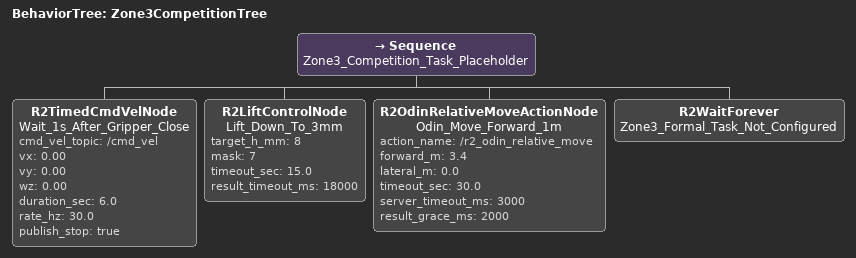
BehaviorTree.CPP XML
<root BTCPP_format="4" main_tree_to_execute="Zone3CompetitionTree">
  <BehaviorTree ID="Zone3CompetitionTree">
    <Sequence name="Zone3_Competition_Task_Placeholder">
      <R2TimedCmdVelNode
            name="Wait_1s_After_Gripper_Close"
            cmd_vel_topic="/cmd_vel"
            vx="0.00"
            vy="0.00"
            wz="0.00"
            duration_sec="6.0"
            rate_hz="30.0"
            publish_stop="true" />

      <R2LiftControlNode
            name="Lift_Down_To_3mm"
            target_h_mm="8"
            mask="7"
            timeout_sec="15.0"
            result_timeout_ms="18000" />

      <R2OdinRelativeMoveActionNode
            name="Odin_Move_Forward_1m"
            action_name="/r2_odin_relative_move"
            forward_m="3.4"
            lateral_m="0.0"
            timeout_sec="30.0"
            server_timeout_ms="3000"
            result_grace_ms="2000" />
      <R2WaitForever name="Zone3_Formal_Task_Not_Configured" />
    </Sequence>
  </BehaviorTree>
</root>
